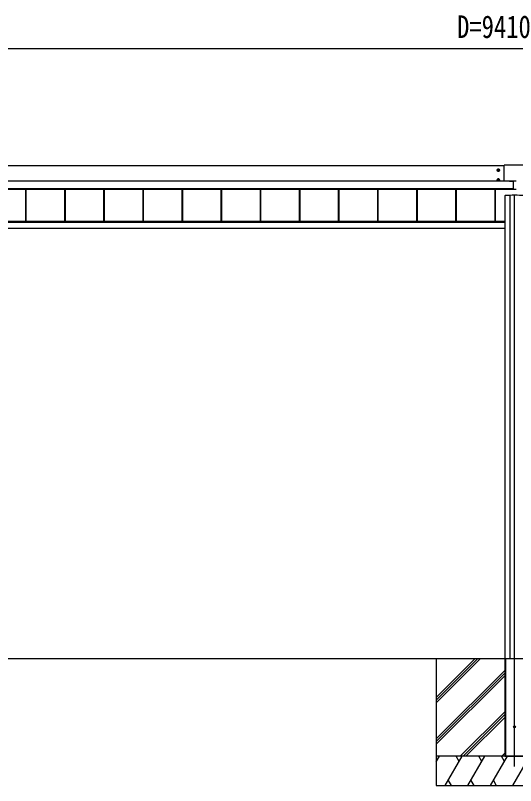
# Model space of a CAD drawing. Units: millimetres, scale not verified. Extents: x -14718 to 14718, y -10396 to 10396.
# Drawn here: x -9610 to -7052, y -7996 to -4055 of the extents above; entities that cross this region are included whole.
import ezdxf
from ezdxf.enums import TextEntityAlignment as Align

# ---------------------------------------------------------------- set-up
doc = ezdxf.new("R2010")
doc.units = ezdxf.units.MM
doc.header["$LTSCALE"] = 50
for name, color, linetype in [('0-3_YKK_12', 2, 'Continuous'), ('0-4_YKK_A1', 4, 'Continuous'), ('0-5_YKK_D', 6, 'Continuous')]:
    doc.layers.add(name, color=color, linetype=linetype)
doc.styles.add('ＭＳ ゴシック', font='')
doc.styles.get('ＭＳ ゴシック').set_extended_font_data('MS Gothic')

msp = doc.modelspace()

# ---------------------------------------------------------------- linework, layer by layer
at = {"layer": '0-3_YKK_12'}
msp.add_line((-7057.43, -7898.8), (-7057.43, -4973.1), dxfattribs=at)
at = {"layer": '0-4_YKK_A1'}
for p, q in [((-7110.43, -4825.17), (-11604.43, -4825.17)), ((-7133.18, -4846.91), (-7147.68, -4846.91)), ((-7142.71, -4847.67), (-7143.43, -4847.67)), ((-7140.43, -4854.16), (-7140.43, -4839.66)), ((-7138.15, -4846.15), (-7137.43, -4846.15)), ((-7110.43, -4903.61), (-7110.43, -4821.95)), ((-7005.43, -4820.95), (-7109.43, -4820.95)), ((-7064.93, -4903.61), (-11755.93, -4903.61)), ((-7064.93, -4904.09), (-11755.93, -4904.09)), ((-7133.18, -4896.88), (-7147.68, -4896.88)), ((-7142.71, -4897.64), (-7143.43, -4897.64)), ((-7140.43, -4904.13), (-7140.43, -4889.63)), ((-7138.15, -4896.12), (-7137.43, -4896.12)), ((-7083.93, -4901.28), (-7083.93, -4903.61)), ((-7083.93, -4901.28), (-7064.93, -4901.28)), ((-7083.93, -4903.28), (-7064.93, -4903.28)), ((-7064.93, -4901.11), (-7064.93, -4946.25)), ((-7064.93, -4901.11), (-7049.93, -4901.11)), ((-7064.93, -4943.06), (-11755.93, -4943.06)), ((-7064.93, -4943.58), (-11755.93, -4943.58)), ((-11755.93, -4943.72), (-7064.93, -4943.72)), ((-7064.93, -4943.72), (-11755.93, -4943.72)), ((-9558.93, -4943.72), (-9558.93, -5109.95)), ((-9556.33, -4943.72), (-9556.33, -5109.95)), ((-9555.93, -4943.72), (-9555.93, -5109.95)), ((-9358.93, -4943.72), (-9358.93, -5109.95)), ((-9356.33, -4943.72), (-9356.33, -5109.95)), ((-9355.93, -4943.72), (-9355.93, -5109.95)), ((-9158.93, -4943.72), (-9158.93, -5109.95)), ((-9156.33, -4943.72), (-9156.33, -5109.95)), ((-9155.93, -4943.72), (-9155.93, -5109.95)), ((-8958.93, -4943.72), (-8958.93, -5109.95)), ((-8956.33, -4943.72), (-8956.33, -5109.95)), ((-8955.93, -4943.72), (-8955.93, -5109.95)), ((-8758.93, -4943.72), (-8758.93, -5109.95)), ((-8756.33, -4943.72), (-8756.33, -5109.95)), ((-8755.93, -4943.72), (-8755.93, -5109.95)), ((-8558.93, -4943.72), (-8558.93, -5109.95)), ((-8556.33, -4943.72), (-8556.33, -5109.95)), ((-8555.93, -4943.72), (-8555.93, -5109.95)), ((-8358.93, -4943.72), (-8358.93, -5109.95)), ((-8356.33, -4943.72), (-8356.33, -5109.95)), ((-8355.93, -4943.72), (-8355.93, -5109.95)), ((-8158.93, -4943.72), (-8158.93, -5109.95)), ((-8156.33, -4943.72), (-8156.33, -5109.95)), ((-8155.93, -4943.72), (-8155.93, -5109.95)), ((-7958.93, -4943.72), (-7958.93, -5109.95)), ((-7956.33, -4943.72), (-7956.33, -5109.95)), ((-7955.93, -4943.72), (-7955.93, -5109.95)), ((-7758.93, -4943.72), (-7758.93, -5109.95)), ((-7756.33, -4943.72), (-7756.33, -5109.95)), ((-7755.93, -4943.72), (-7755.93, -5109.95)), ((-7558.93, -4943.72), (-7558.93, -5109.95)), ((-7556.33, -4943.72), (-7556.33, -5109.95)), ((-7555.93, -4943.72), (-7555.93, -5109.95)), ((-7358.93, -4943.72), (-7358.93, -5109.95)), ((-7356.33, -4943.72), (-7356.33, -5109.95)), ((-7355.93, -4943.72), (-7355.93, -5109.95)), ((-7158.93, -4943.72), (-7158.93, -5109.95)), ((-7156.33, -4943.72), (-7156.33, -5109.95)), ((-7155.93, -4943.72), (-7155.93, -5109.95)), ((-7049.93, -4946.25), (-7064.93, -4946.25)), ((-7107.43, -4977.66), (-7107.43, -7342.3)), ((-7082.24, -4975.92), (-7082.24, -7346.3)), ((-7107.43, -5109.95), (-11607.43, -5109.95)), ((-7107.43, -5111.95), (-11607.43, -5111.95)), ((-7107.43, -5114.82), (-11607.43, -5114.82)), ((-7108.28, -5146.3), (-11606.58, -5146.3)), ((-11607.43, -7346.3), (-1957.43, -7346.3)), ((-7457.43, -7346.3), (-7457.43, -7996.3)), ((-7457.43, -7572.93), (-7230.8, -7346.3)), ((-7457.43, -7544.65), (-7259.08, -7346.3)), ((-7457.43, -7558.79), (-7245, -7346.36)), ((-7107.43, -7342.3), (-7107.43, -7846.3)), ((-7107.43, -7346.3), (-7107.13, -7346.3)), ((-7107.43, -7346.3), (-7107.43, -7846.3)), ((-7107.13, -7346.3), (-7007.73, -7346.3)), ((-7104.93, -7346.3), (-7104.93, -7846.3)), ((-7103.43, -7346.3), (-7103.43, -7846.3)), ((-7457.43, -7756.78), (-7107.43, -7406.78)), ((-7457.43, -7770.92), (-7107.43, -7420.92)), ((-7457.43, -7785.06), (-7107.43, -7435.06)), ((-7334.82, -7846.3), (-7107.43, -7618.91)), ((-7320.68, -7846.3), (-7107.43, -7633.05)), ((-7306.54, -7846.3), (-7107.43, -7647.2)), ((-7122.69, -7846.3), (-7107.43, -7831.04)), ((-6657.43, -7846.3), (-7457.43, -7846.3)), ((-7457.43, -7875.24), (-7440.72, -7846.3)), ((-6657.43, -7846.3), (-7457.43, -7846.3)), ((-7455.72, -7872.28), (-7457.43, -7869.32)), ((-7411.85, -7996.3), (-7325.25, -7846.3)), ((-7340.25, -7872.28), (-7355.25, -7846.3)), ((-7296.38, -7996.3), (-7209.78, -7846.3)), ((-7224.78, -7872.28), (-7239.78, -7846.3)), ((-7180.91, -7996.3), (-7094.31, -7846.3)), ((-7109.31, -7872.28), (-7124.31, -7846.3)), ((-7107.43, -7846.3), (-7007.43, -7846.3)), ((-7065.44, -7996.3), (-6978.84, -7846.3)), ((-7457.43, -7996.3), (-6657.43, -7996.3)), ((-7396.86, -7970.32), (-7381.86, -7996.3)), ((-7281.39, -7970.32), (-7266.39, -7996.3)), ((-7165.92, -7970.32), (-7150.92, -7996.3))]:
    msp.add_line(p, q, dxfattribs=at)
for points in [[(-7140.43, -4841.14), (-7135.43, -4844.02), (-7135.43, -4849.8), (-7140.43, -4852.68), (-7145.43, -4849.8), (-7145.43, -4844.02)], [(-7140.43, -4891.11), (-7135.43, -4893.99), (-7135.43, -4899.77), (-7140.43, -4902.65), (-7145.43, -4899.77), (-7145.43, -4893.99)]]:
    msp.add_lwpolyline(points, close=True, dxfattribs=at)
for points in [[(-7143.43, -4847.67), (-7143.43, -4846.15), (-7142.71, -4846.15)], [(-7141.19, -4844.63), (-7141.19, -4843.91), (-7139.67, -4843.91), (-7139.67, -4844.63)], [(-7137.43, -4846.15), (-7137.43, -4847.67), (-7138.15, -4847.67)], [(-7139.67, -4849.19), (-7139.67, -4849.91), (-7141.19, -4849.91), (-7141.19, -4849.19)], [(-7143.43, -4897.64), (-7143.43, -4896.12), (-7142.71, -4896.12)], [(-7141.19, -4894.6), (-7141.19, -4893.88), (-7139.67, -4893.88), (-7139.67, -4894.6)], [(-7139.67, -4899.16), (-7139.67, -4899.88), (-7141.19, -4899.88), (-7141.19, -4899.16)], [(-7137.43, -4896.12), (-7137.43, -4897.64), (-7138.15, -4897.64)], [(-7107.13, -7346.3), (-7007.73, -7346.3), (-7007.43, -7346.3)]]:
    msp.add_lwpolyline(points, dxfattribs=at)
for centre, radius in [((-7140.43, -4846.91), 6.25), ((-7140.43, -4846.91), 5), ((-7140.43, -4896.88), 6.25), ((-7140.43, -4896.88), 5), ((-7057.43, -7696.3), 5)]:
    msp.add_circle(centre, radius, dxfattribs=at)
for centre, radius, start, end in [((-7140.43, -4846.91), 5.58, 153.74848, 206.25152), ((-7140.43, -4846.91), 5.58, 93.74848, 146.25152), ((-7142.71, -4844.63), 1.52, 270, 0), ((-7142.71, -4849.19), 1.52, 0, 90), ((-7140.43, -4846.91), 5.58, 33.74848, 86.25152), ((-7138.15, -4844.63), 1.52, 180, 270), ((-7138.15, -4849.19), 1.52, 90, 180), ((-7140.43, -4846.91), 5.58, 333.74848, 26.25152), ((-7109.43, -4821.95), 1, 89.98255, 179.98254), ((-7140.43, -4846.91), 5.58, 213.74848, 266.25152), ((-7140.43, -4846.91), 5.58, 273.74848, 326.25152), ((-7140.43, -4896.88), 5.58, 153.74848, 206.25152), ((-7140.43, -4896.88), 5.58, 93.74848, 146.25152), ((-7140.43, -4896.88), 5.58, 213.74848, 266.25152), ((-7142.71, -4894.6), 1.52, 270, 0), ((-7142.71, -4899.16), 1.52, 0, 90), ((-7140.43, -4896.88), 5.58, 33.74848, 86.25152), ((-7140.43, -4896.88), 5.58, 273.74848, 326.25152), ((-7138.15, -4894.6), 1.52, 180, 270), ((-7138.15, -4899.16), 1.52, 90, 180), ((-7140.43, -4896.88), 5.58, 333.74848, 26.25152)]:
    msp.add_arc(centre, radius, start, end, dxfattribs=at)
msp.add_ellipse((-7057.43, -4977.66), major_axis=(50, 0), ratio=0.04, start_param=6.2831853, end_param=9.424778, dxfattribs=at)
at = {"layer": '0-5_YKK_D'}
msp.add_line((-11587.43, -4225.17), (-2527.43, -4225.17), dxfattribs=at)

# ---------------------------------------------------------------- texts
at = {"layer": '0-5_YKK_D', "style": 'ＭＳ ゴシック', "width": 0.8}
msp.add_text('D=9410', height=115.5, dxfattribs=at).set_placement((-7351.43, -4205.17), align=Align.BOTTOM_LEFT)

doc.saveas('drawing.dxf')
